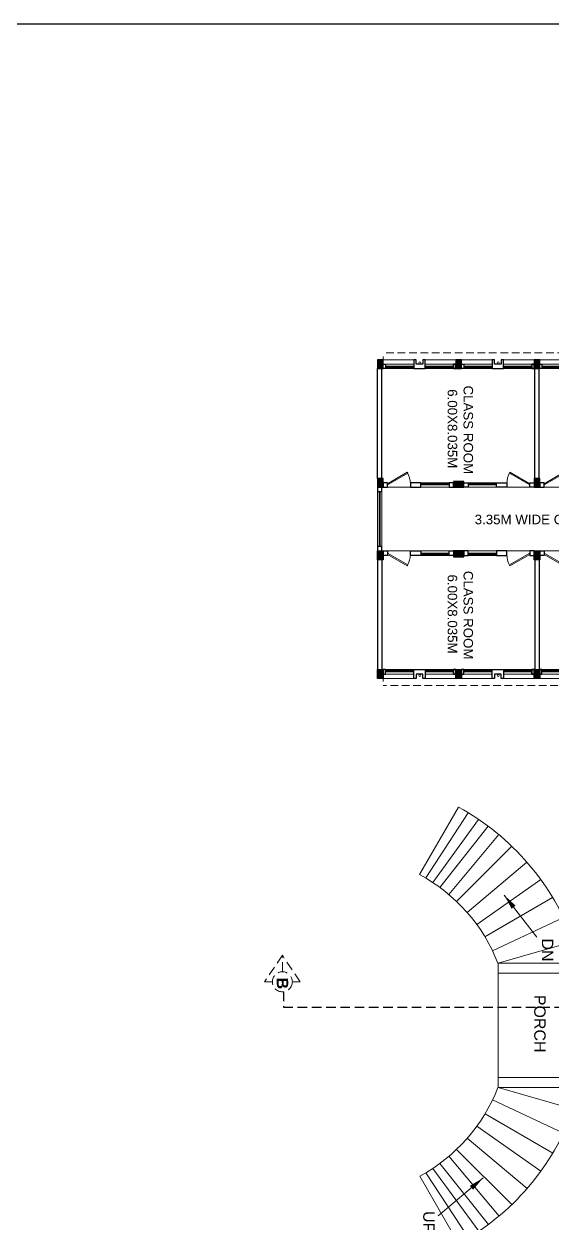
# Model space of a CAD drawing. Header units: millimetres. Extents: x 3614 to 12428, y -844 to 6844.
# Drawn here: x 5546.1 to 5573.9, y -421.7 to -358.7 of the extents above; entities that cross this region are included whole.
import ezdxf

# ---------------------------------------------------------------- set-up
doc = ezdxf.new("R2010")
doc.units = ezdxf.units.MM
doc.header["$LTSCALE"] = 40
doc.header["$MEASUREMENT"] = 0
doc.header["$PDMODE"] = 32
doc.header["$PDSIZE"] = 0.02
doc.linetypes.add('DASHED', pattern=[0.75, 0.5, -0.25])
doc.linetypes.add('DASHED2', pattern=[0.375, 0.25, -0.125])
doc.layers.get('0').update_dxf_attribs({"linetype": 'CONTINUOUS', "lineweight": 20})
doc.layers.get('Defpoints').update_dxf_attribs({"linetype": 'CONTINUOUS', "lineweight": 20})
for name, color, linetype, lineweight in [('Beam', 254, 'CONTINUOUS', 25), ('CLL LEV.', 15, 'CONTINUOUS', 18), ('Column', 252, 'CONTINUOUS', 30), ('Column Hatch', 253, 'CONTINUOUS', 13), ('Dim', 220, 'CONTINUOUS', 15), ('Door', 54, 'CONTINUOUS', 18), ('Fixture', 44, 'CONTINUOUS', 15), ('Hidden', 30, 'DASHED', 18), ('RAMP', 213, 'CONTINUOUS', 15), ('Section', 72, 'DASHED2', 30), ('Stair', 1, 'CONTINUOUS', 15), ('TEXT', 7, 'CONTINUOUS', 20), ('Ventilator', 6, 'DASHED', 18), ('Wall', 7, 'CONTINUOUS', 30), ('Window', 150, 'CONTINUOUS', 15), ('Window-Wall', 7, 'CONTINUOUS', 18)]:
    doc.layers.add(name, color=color, linetype=linetype, lineweight=lineweight)
doc.styles.add('L120', font='simplex.shx', dxfattribs={"height": 1})
doc.styles.get("Standard").update_dxf_attribs({"font": 'txt.shx', "height": 0.03937})
doc.styles.add('Tabrej', font='GOTHIC.TTF')
doc.styles.add('Tabrej.', font='GOTHIC.TTF', dxfattribs={"height": 1})
doc.dimstyles.new('DIMEN', dxfattribs={"dimtxt": 0.2, "dimasz": 0.25, "dimexe": 0.18, "dimexo": 0.0625, "dimgap": 0.09, "dimtad": 0, "dimdec": 3, "dimzin": 0, "dimdsep": 46, "dimtxsty": 'Tabrej', "dimcen": 0, "dimclrd": 256, "dimclre": 256, "dimclrt": 7, "dimadec": 0, "dimazin": 0, "dimtfac": 1, "dimtdec": 3, "dimtofl": 0, "dimtmove": 0, "dimatfit": 1, "dimfxl": 0, "dimtolj": 1, "dimtzin": 0, "dimlwd": -1, "dimlwe": -1, "dimarcsym": 0})
doc.dimstyles.get("Standard").update_dxf_attribs({"dimtxt": 0.18, "dimasz": 0.18, "dimexe": 0.18, "dimexo": 0.0625, "dimgap": 0.09, "dimtad": 0, "dimtih": 1, "dimtoh": 1, "dimdec": 4, "dimzin": 0, "dimdsep": 46, "dimtxsty": 'Standard', "dimcen": 0.09, "dimadec": 0, "dimazin": 0, "dimtfac": 1, "dimtdec": 4, "dimtofl": 0, "dimtmove": 0, "dimatfit": 3, "dimfxl": 0, "dimtolj": 1, "dimtzin": 0, "dimarcsym": 0})

# ---------------------------------------------------------------- blocks, each defined once
blk = doc.blocks.new('COLM 530')
at = {"layer": 'Column Hatch'}
h = blk.add_hatch(color=0, dxfattribs=at)
h.dxf.hatch_style = 1
h.paths.add_polyline_path([(5443.518, -633.795), (5443.218, -633.795), (5443.218, -634.325), (5443.518, -634.325)])
at = {"layer": 'Column'}
for p, q in [((5443.518, -633.795), (5443.218, -633.795)), ((5443.218, -633.795), (5443.218, -634.325)), ((5443.518, -634.325), (5443.518, -633.795)), ((5443.218, -634.325), (5443.518, -634.325))]:
    blk.add_line(p, q, dxfattribs=at)
blk = doc.blocks.new('COLUMN 546')
at = {"layer": 'Column Hatch'}
h = blk.add_hatch(color=0, dxfattribs=at)
h.dxf.hatch_style = 1
h.paths.add_polyline_path([(0, 0), (0.3, 0), (0.3, 0.46), (0, 0.46)])
at = {"layer": 'Column'}
for p, q in [((0.3, 0.46), (0, 0.46)), ((0, 0.46), (0, 0)), ((0, 0), (0.3, 0)), ((0.3, 0), (0.3, 0.46))]:
    blk.add_line(p, q, dxfattribs=at)
blk = doc.blocks.new('VENT 2')
at = {"layer": 'Ventilator', "linetype": 'Continuous', "ltscale": 0.02}
for p, q in [((0, 0.182), (1.5, 0.182)), ((0, 0.152), (1.5, 0.152))]:
    blk.add_line(p, q, dxfattribs=at)
at = {"layer": 'Window-Wall'}
for p, q in [((0, 0.23), (1.5, 0.23)), ((0, 0), (0, 0.23)), ((0, 0.115), (1.5, 0.115)), ((1.5, 0), (0, 0)), ((1.5, 0.23), (1.5, 0))]:
    blk.add_line(p, q, dxfattribs=at)
blk = doc.blocks.new('*U18')
for p, q in [((0, 0), (0, -6)), ((40, 0), (40, -6))]:
    blk.add_line(p, q)
blk.add_lwpolyline([(0, 0), (34.6, 20), (35.5, 18.5), (0.9, -1.5)], close=True)
blk.add_arc((0, 0), 40, 0, 30)
blk = doc.blocks.new('DOOR1')
at = {"layer": 'Door'}
blk.add_line((0, 0), (1.2, 0), dxfattribs=at)
at = {"layer": 'Door', "xscale": 0.0300000000000013, "yscale": 0.0300000000000013, "zscale": 0.0300000000000013}
blk.add_blockref('*U18', (0, 0.18), dxfattribs=at)
blk = doc.blocks.new('class 1')
at = {"layer": 'Wall'}
for points in [[(0.23, -0.035), (0, -0.035), (0, -0.265), (0.23, -0.265), (0.23, -0.035)], [(0.23, -1.465), (0, -1.465), (0, -2.005), (0.23, -2.005), (0.23, -1.465)], [(0.23, -3.505), (0, -3.505), (0, -3.735), (0.23, -3.735), (0.23, -3.505)]]:
    blk.add_lwpolyline(points, dxfattribs=at)
at = {"layer": 'Wall', "rotation": 270}
for name, p in [('DOOR1', (0, -0.265)), ('VENT 2', (0, -2.005))]:
    blk.add_blockref(name, p, dxfattribs=at)
blk = doc.blocks.new('WINDOW 1')
at = {"layer": 'CLL LEV.'}
for p, q in [((-0.115, -0.23), (-0.115, -0.46)), ((-0.115, -0.46), (1.615, -0.46)), ((1.615, -0.23), (1.615, -0.46))]:
    blk.add_line(p, q, dxfattribs=at)
at = {"layer": 'Window'}
for p, q in [((0, -0.051), (1.5, -0.051)), ((0, -0.081), (1.5, -0.081))]:
    blk.add_line(p, q, dxfattribs=at)
at = {"layer": 'Window-Wall'}
for p, q in [((0, 0), (1.5, 0)), ((0, -0.23), (0, 0)), ((1.5, 0), (1.5, -0.23)), ((0, -0.115), (1.5, -0.115)), ((1.5, -0.23), (0, -0.23))]:
    blk.add_line(p, q, dxfattribs=at)
blk = doc.blocks.new('SHAFT2')
at = {"layer": 'Fixture'}
blk.add_circle((0.302, 0.307), 0.05, dxfattribs=at)
at = {"layer": 'Wall'}
blk.add_lwpolyline([(0, 0.585), (0.46, 0.585), (0.46, 0.47), (0.23, 0.47), (0.23, 0.115), (0.46, 0.115), (0.46, 0), (0, 0), (0, 0.585)], dxfattribs=at)
blk = doc.blocks.new('*D647')
at = {"layer": 'Defpoints', "color": 0, "ltscale": 0.05, "transparency": 16777216}
for p in [(5491.918, -294.581), (5491.855, -295.181), (5491.918, -295.181)]:
    blk.add_point(p, dxfattribs=at)
at = {"layer": 'Dim', "ltscale": 0.05, "transparency": 16777216}
for p, q in [((5491.855, -294.581), (5491.675, -294.581)), ((5491.855, -294.481), (5491.855, -294.381)), ((5491.855, -295.181), (5491.675, -295.181)), ((5491.855, -295.281), (5491.855, -295.381))]:
    blk.add_line(p, q, dxfattribs=at)
for points in [[(5491.838, -294.481), (5491.872, -294.481), (5491.855, -294.581)], [(5491.838, -295.281), (5491.872, -295.281), (5491.855, -295.181)]]:
    blk.add_solid(points, dxfattribs=at)
at = {"layer": 'Dim', "color": 7, "ltscale": 0.05, "transparency": 16777216, "insert": (5491.855, -294.881), "char_height": 0.2, "attachment_point": 5, "rotation": 90, "style": 'Tabrej'}
blk.add_mtext('\\A1;0.600', dxfattribs=at)
blk = doc.blocks.new('*D648')
at = {"layer": 'Defpoints', "color": 0, "ltscale": 0.05, "transparency": 16777216}
for p in [(5491.318, -295.181), (5492.318, -295.181), (5492.318, -295.595)]:
    blk.add_point(p, dxfattribs=at)
at = {"layer": 'Dim', "ltscale": 0.05, "transparency": 16777216}
for p, q in [((5491.318, -295.244), (5491.318, -295.775)), ((5492.318, -295.244), (5492.318, -295.775)), ((5491.218, -295.595), (5491.118, -295.595)), ((5492.418, -295.595), (5492.518, -295.595))]:
    blk.add_line(p, q, dxfattribs=at)
for points in [[(5491.218, -295.578), (5491.218, -295.612), (5491.318, -295.595)], [(5492.418, -295.578), (5492.418, -295.612), (5492.318, -295.595)]]:
    blk.add_solid(points, dxfattribs=at)
at = {"layer": 'Dim', "color": 7, "ltscale": 0.05, "transparency": 16777216, "insert": (5491.818, -295.595), "char_height": 0.2, "attachment_point": 5, "style": 'Tabrej'}
blk.add_mtext('\\A1;1.000', dxfattribs=at)
blk = doc.blocks.new('BDHVBFH')
at = {"layer": 'Section', "color": 7, "linetype": 'ByBlock', "lineweight": 20, "ltscale": 0.05}
for p, q in [((5432.399, -574.787), (5431.461, -576.186)), ((5432.399, -575.66), (5432.399, -574.787)), ((5433.338, -576.186), (5432.399, -574.787)), ((5431.873, -576.186), (5431.461, -576.186)), ((5433.338, -576.186), (5432.925, -576.186))]:
    blk.add_line(p, q, dxfattribs=at)
blk.add_circle((5432.399, -576.186), 0.526, dxfattribs=at)
blk = doc.blocks.new('SECT BB')
at = {"layer": 'Section', "ltscale": 0.05}
for p, q in [((5469.946, -289.614), (5470.752, -289.614)), ((5470.752, -343.655), (5470.752, -289.614)), ((5469.946, -343.655), (5470.752, -343.655))]:
    blk.add_line(p, q, dxfattribs=at)
at = {"layer": 'Section', "rotation": 90}
for p in [(4893.237, -5721.963), (4893.237, -5776.106)]:
    blk.add_blockref('BDHVBFH', p, dxfattribs=at)
at = {"layer": 'Section', "char_height": 0.6, "attachment_point": 1, "rotation": 1.0017, "style": 'Tabrej'}
for insert in [(5469.197, -289.257), (5469.197, -343.405)]:
    blk.add_mtext_dynamic_manual_height_columns('{\\fArial|b1|i0|c0|p34;B}', width=20.54056, gutter_width=5, heights=[0], dxfattribs=dict(at, insert=insert))
blk = doc.blocks.new('PORCH')
at = {"layer": 'RAMP', "ltscale": 0.05}
for p, q in [((-117.091, 51.925), (-118.753, 51.925)), ((-117.621, 47.963), (-118.753, 51.925)), ((-111.611, 51.925), (-109.95, 51.925)), ((-111.081, 47.963), (-109.95, 51.925)), ((-111.081, 47.963), (-111.081, 51.924)), ((-118.268, 47.672), (-120.007, 51.401)), ((-110.435, 47.672), (-108.696, 51.401)), ((-121.063, 50.832), (-119.218, 47.655)), ((-121.063, 50.832), (-118.998, 47.275)), ((-107.64, 50.832), (-109.704, 47.275)), ((-107.64, 50.832), (-109.484, 47.655)), ((-122.008, 50.207), (-119.651, 46.841)), ((-106.695, 50.207), (-109.051, 46.841)), ((-122.919, 49.483), (-120.28, 46.338)), ((-105.784, 49.483), (-108.422, 46.338)), ((-123.76, 48.681), (-120.861, 45.782)), ((-104.942, 48.681), (-107.842, 45.782)), ((-124.363, 48.008), (-121.227, 45.373)), ((-117.621, 47.963), (-117.091, 47.963)), ((-111.081, 47.963), (-111.611, 47.963)), ((-104.339, 48.008), (-107.475, 45.373)), ((-124.803, 47.452), (-121.596, 44.906)), ((-103.899, 47.452), (-107.107, 44.906)), ((-125.164, 46.944), (-121.859, 44.529)), ((-103.538, 46.944), (-106.843, 44.529)), ((-125.513, 46.397), (-122.09, 44.161)), ((-103.189, 46.397), (-106.613, 44.161)), ((-125.807, 45.886), (-122.27, 43.844)), ((-102.895, 45.886), (-106.433, 43.844))]:
    blk.add_line(p, q, dxfattribs=at)
at = {"layer": 'RAMP'}
blk.add_line((-117.621, 47.963), (-117.621, 51.924), dxfattribs=at)
at = {"layer": 'RAMP', "ltscale": 0.05}
for centre, radius, start, end in [((-114.351, 39.644), 13.046, 109.71673, 151.41399), ((-114.351, 39.644), 13.046, 28.58601, 70.28327), ((-114.34, 39.558), 9.014, 111.34835, 151.61178), ((-114.363, 39.558), 9.014, 28.38822, 68.65165)]:
    blk.add_arc(centre, radius, start, end, dxfattribs=at)
at = {"layer": 'Stair'}
for p, q in [((-117.091, 51.925), (-117.091, 47.965)), ((-111.611, 47.965), (-111.611, 51.925)), ((-117.091, 47.965), (-111.611, 47.965))]:
    blk.add_line(p, q, dxfattribs=at)
at = {"layer": 'Wall'}
blk.add_line((-117.091, 47.965), (-117.091, 47.965), dxfattribs=at)
at = {"layer": 'Wall', "char_height": 0.6, "attachment_point": 1, "style": 'Tabrej.'}
for s, insert in [('{\\fArial|b0|i0|c0|p34;DN}', (-118.914, 50.866)), ('{\\fArial|b0|i0|c0|p34;PORCH}', (-115.95, 50.461)), ('{\\fArial|b0|i0|c0|p34;UP}', (-104.6, 44.625))]:
    blk.add_mtext_dynamic_manual_height_columns(s, width=2.98657, gutter_width=5, heights=[0], dxfattribs=dict(at, insert=insert))
at = {"layer": 'Dim'}
for points, override in [([(-121.186, 48.292), (-118.977, 49.992)], {"dimscale": 40, "dimtxt": 1, "dimasz": 0.02, "dimdec": 2, "dimpost": "'", "dimtxsty": 'L120', "dimtdec": 2, "dimarcsym": 1}), ([(-106.34, 47.176), (-104.357, 44.813)], {"dimscale": 40, "dimtxt": 1, "dimasz": 0.02, "dimgap": 0.09, "dimtad": 0, "dimdec": 2, "dimpost": "'", "dimtxsty": 'L120', "dimtdec": 2, "dimarcsym": 1})]:
    blk.add_leader(points, dimstyle='Standard', override=override, dxfattribs=at)
blk = doc.blocks.new('NEW BILDING')
at = {"layer": 'Hidden', "ltscale": 0.02}
for p, q in [((5453.9278, -294.4311), (5453.9278, -310.8111)), ((5436.4578, -295.2511), (5436.4578, -310.8111)), ((5437.0578, -310.8111), (5436.4578, -310.8111)), ((5453.3278, -310.8111), (5453.9278, -310.8111))]:
    blk.add_line(p, q, dxfattribs=at)
at = {"layer": 'Wall'}
for p, q in [((5443.0578, -302.6161), (5437.2878, -302.6161)), ((5443.0578, -302.8461), (5437.2878, -302.8461)), ((5447.3278, -302.6161), (5453.0978, -302.6161)), ((5447.3278, -302.8461), (5453.0978, -302.8461)), ((5443.0578, -310.8811), (5437.2878, -310.8811)), ((5443.0578, -311.1111), (5437.2878, -311.1111)), ((5447.3278, -310.8811), (5453.0978, -310.8811)), ((5447.3278, -311.1111), (5453.0978, -311.1111))]:
    blk.add_line(p, q, dxfattribs=at)
for points in [[(5437.0578, -302.5811), (5437.0578, -302.4661), (5437.2878, -302.4661), (5437.2878, -302.5811), (5437.0578, -302.5811)], [(5437.0578, -302.8811), (5437.0578, -302.9961), (5437.2878, -302.9961), (5437.2878, -302.8811), (5437.0578, -302.8811)], [(5437.0578, -302.9961), (5437.0578, -302.8811), (5437.2878, -302.8811), (5437.2878, -302.9961), (5437.0578, -302.9961)], [(5443.2878, -302.8811), (5443.5178, -302.8811), (5443.5178, -303.1111), (5443.2878, -303.1111), (5443.2878, -302.8811)], [(5447.0978, -302.8811), (5446.8678, -302.8811), (5446.8678, -303.1111), (5447.0978, -303.1111), (5447.0978, -302.8811)], [(5453.3278, -302.5811), (5453.3278, -302.4661), (5453.0978, -302.4661), (5453.0978, -302.5811), (5453.3278, -302.5811)], [(5453.3278, -302.8811), (5453.3278, -302.9961), (5453.0978, -302.9961), (5453.0978, -302.8811), (5453.3278, -302.8811)], [(5453.3278, -302.9961), (5453.3278, -302.8811), (5453.0978, -302.8811), (5453.0978, -302.9961), (5453.3278, -302.9961)], [(5443.2878, -304.3111), (5443.5178, -304.3111), (5443.5178, -304.8511), (5443.2878, -304.8511), (5443.2878, -304.3111)], [(5447.0978, -304.3111), (5446.8678, -304.3111), (5446.8678, -304.8511), (5447.0978, -304.8511), (5447.0978, -304.3111)], [(5437.0578, -306.6961), (5437.0578, -306.5811), (5437.2878, -306.5811), (5437.2878, -306.6961), (5437.0578, -306.6961)], [(5443.2878, -306.3511), (5443.5178, -306.3511), (5443.5178, -306.5811), (5443.2878, -306.5811), (5443.2878, -306.3511)], [(5447.0978, -306.3511), (5446.8678, -306.3511), (5446.8678, -306.5811), (5447.0978, -306.5811), (5447.0978, -306.3511)], [(5453.3278, -306.6961), (5453.3278, -306.5811), (5453.0978, -306.5811), (5453.0978, -306.6961), (5453.3278, -306.6961)], [(5437.0578, -306.9961), (5437.0578, -307.1111), (5437.2878, -307.1111), (5437.2878, -306.9961), (5437.0578, -306.9961)], [(5437.0578, -307.1111), (5437.0578, -306.9961), (5437.2878, -306.9961), (5437.2878, -307.1111), (5437.0578, -307.1111)], [(5443.2878, -307.3403), (5443.5178, -307.3403), (5443.5178, -307.1103), (5443.2878, -307.1103), (5443.2878, -307.3403)], [(5447.0978, -307.3411), (5446.8678, -307.3411), (5446.8678, -307.1111), (5447.0978, -307.1111), (5447.0978, -307.3411)], [(5453.3278, -306.9961), (5453.3278, -307.1111), (5453.0978, -307.1111), (5453.0978, -306.9961), (5453.3278, -306.9961)], [(5453.3278, -307.1111), (5453.3278, -306.9961), (5453.0978, -306.9961), (5453.0978, -307.1111), (5453.3278, -307.1111)], [(5443.2878, -309.3811), (5443.5178, -309.3811), (5443.5178, -308.8403), (5443.2878, -308.8403), (5443.2878, -309.3811)], [(5447.0978, -309.3811), (5446.8678, -309.3811), (5446.8678, -308.8411), (5447.0978, -308.8411), (5447.0978, -309.3811)], [(5443.2878, -310.8111), (5443.5178, -310.8111), (5443.5178, -310.5811), (5443.2878, -310.5811), (5443.2878, -310.8111)], [(5447.0978, -310.8111), (5446.8678, -310.8111), (5446.8678, -310.5811), (5447.0978, -310.5811), (5447.0978, -310.8111)], [(5437.0578, -310.8111), (5437.0578, -310.6961), (5437.2878, -310.6961), (5437.2878, -310.8111), (5437.0578, -310.8111)], [(5443.7478, -311.1111), (5443.7478, -310.8811), (5443.5178, -310.8811), (5443.5178, -311.1111), (5443.7478, -311.1111)], [(5446.8678, -311.1111), (5446.8678, -310.8811), (5446.6378, -310.8811), (5446.6378, -311.1111), (5446.8678, -311.1111)], [(5453.3278, -310.8111), (5453.3278, -310.6961), (5453.0978, -310.6961), (5453.0978, -310.8111), (5453.3278, -310.8111)]]:
    blk.add_lwpolyline(points, dxfattribs=at)
at = {"layer": 'Window', "linetype": 'ByBlock', "ltscale": 0.05}
for p, q in [((5443.7478, -310.9711), (5446.6378, -310.9711)), ((5443.7478, -311.0211), (5446.6378, -311.0211))]:
    blk.add_line(p, q, dxfattribs=at)
at = {"layer": 'Window-Wall', "linetype": 'ByBlock', "ltscale": 0.05}
for p, q in [((5443.7478, -310.8811), (5446.6378, -310.8811)), ((5443.7478, -311.1111), (5446.6378, -311.1111))]:
    blk.add_line(p, q, dxfattribs=at)
at = {"linetype": 'ByBlock', "rotation": 180}
blk.add_blockref('class 1', (5443.5178, -302.6161), dxfattribs=at)
at = {"linetype": 'ByBlock', "xscale": -1, "rotation": 180}
blk.add_blockref('class 1', (5446.8678, -302.6161), dxfattribs=at)
at = {"color": 7, "extrusion": (0, 0, -1), "xscale": -1, "zscale": -1, "rotation": 270}
for p in [(-5437.2878, -302.8811), (-5443.5178, -302.8811), (-5437.2878, -306.9961), (-5437.2878, -311.1111), (-5443.5178, -311.1111)]:
    blk.add_blockref('COLUMN 546', p, dxfattribs=at)
at = {"color": 7, "extrusion": (0, 0, -1), "zscale": -1, "rotation": 90.00000000000004}
for p in [(-5446.8678, -302.8811), (-5453.0978, -302.8811), (-5453.0978, -306.9961), (-5446.8678, -311.1111), (-5453.0978, -311.1111)]:
    blk.add_blockref('COLUMN 546', p, dxfattribs=at)
at = {"linetype": 'ByBlock', "extrusion": (0, 0, -1), "zscale": -1}
for p in [(-5437.2878, -305.0811), (-5437.2878, -309.1961)]:
    blk.add_blockref('SHAFT2', p, dxfattribs=at)
at = {"linetype": 'ByBlock'}
for p in [(5453.0978, -305.0811), (5453.0978, -309.1961)]:
    blk.add_blockref('SHAFT2', p, dxfattribs=at)
for p in [(0, 327.2137), (3.65, 327.2137)]:
    blk.add_blockref('COLM 530', p)
at = {"layer": 'CLL LEV.', "rotation": 270}
for p in [(5437.2878, -300.9661), (5437.2878, -302.9961), (5437.2878, -305.0811), (5437.2878, -307.1111), (5437.2878, -309.1961)]:
    blk.add_blockref('WINDOW 1', p, dxfattribs=at)
at = {"layer": 'CLL LEV.', "extrusion": (0, 0, -1), "zscale": -1, "rotation": 270}
for p in [(-5453.0978, -300.9661), (-5453.0978, -302.9961), (-5453.0978, -305.0811), (-5453.0978, -307.1111), (-5453.0978, -309.1961)]:
    blk.add_blockref('WINDOW 1', p, dxfattribs=at)
at = {"layer": 'Wall', "extrusion": (0, 0, -1), "zscale": -1}
for name, p, rotation in [('DOOR1', (-5443.5178, -303.1111), 270), ('VENT 2', (-5443.5178, -304.8511), 270), ('VENT 2', (-5446.8678, -308.8411), 90), ('DOOR1', (-5446.8678, -310.5811), 90)]:
    blk.add_blockref(name, p, dxfattribs=dict(at, rotation=rotation))
at = {"layer": 'Wall'}
for name, p, rotation in [('DOOR1', (5446.8678, -303.1111), 270), ('VENT 2', (5446.8678, -304.8511), 270), ('VENT 2', (5443.5178, -308.8403), 89.99999999999999), ('DOOR1', (5443.5178, -310.5811), 89.99999999999999)]:
    blk.add_blockref(name, p, dxfattribs=dict(at, rotation=rotation))
at = {"layer": 'Window-Wall', "rotation": 0.0234957996067012}
blk.add_blockref('PORCH', (5586.1437, -352.6885), dxfattribs=at)
at = {"layer": 'TEXT', "insert": (5444.964, -306.0022), "char_height": 0.5, "attachment_point": 1, "rotation": 90, "style": 'Tabrej.'}
blk.add_mtext_dynamic_manual_height_columns('{\\fArial|b0|i0|c0|p34;3.35M WIDE CORRIDOR}', width=19.989683, gutter_width=5, heights=[0], dxfattribs=at)
at = {"layer": 'TEXT', "char_height": 0.5, "attachment_point": 1, "style": 'Tabrej.'}
for insert in [(5438.1803, -306.0885), (5447.9086, -306.0885)]:
    blk.add_mtext_dynamic_manual_height_columns('{\\fArial|b0|i0|c0|p34;CLASS ROOM\\P 6.00X8.035M}', width=19.989683, gutter_width=5, heights=[0], dxfattribs=dict(at, insert=insert))
at = {"layer": 'Dim', "ltscale": 0.05}
dim = blk.add_linear_dim(base=(5491.8549, -295.1811), p1=(5491.9178, -294.5811), p2=(5491.9178, -295.1811), angle=90, dimstyle='DIMEN', override={"dimasz": 0.1, "dimgap": 0.5, "dimarcsym": 1}, dxfattribs=at)
dim.commit()
dim.dimension.update_dxf_attribs({"geometry": '*D647', "text_midpoint": (5491.8549, -294.8811), "dimtype": 160})
dim = blk.add_linear_dim(base=(5492.3178, -295.595), p1=(5491.3178, -295.1811), p2=(5492.3178, -295.1811), dimstyle='DIMEN', override={"dimasz": 0.1, "dimgap": 0.5, "dimarcsym": 1}, dxfattribs=at)
dim.commit()
dim.dimension.update_dxf_attribs({"geometry": '*D648', "text_midpoint": (5491.8178, -295.595), "dimtype": 160})

msp = doc.modelspace()

# ---------------------------------------------------------------- linework, layer by layer
at = {"layer": 'Beam', "ltscale": 0.05}
msp.add_lwpolyline([(5438.4239, -358.7255), (5799.6085, -358.7255), (5799.6085, -482.4431), (5438.4239, -482.4431)], close=True, dxfattribs=at)

# ---------------------------------------------------------------- block references
at = {"layer": 'Section', "rotation": 270}
msp.add_blockref('SECT BB', (5903.4266, 5060.4103), dxfattribs=at)
at = {"layer": 'Window-Wall', "rotation": 270}
msp.add_blockref('NEW BILDING', (5875.8287, 5060.4747), dxfattribs=at)
at = {"layer": 'Window-Wall', "xscale": -1, "rotation": 180}
msp.add_blockref('NEW BILDING', (200.5144, -705.8765), dxfattribs=at)

doc.saveas('drawing.dxf')
